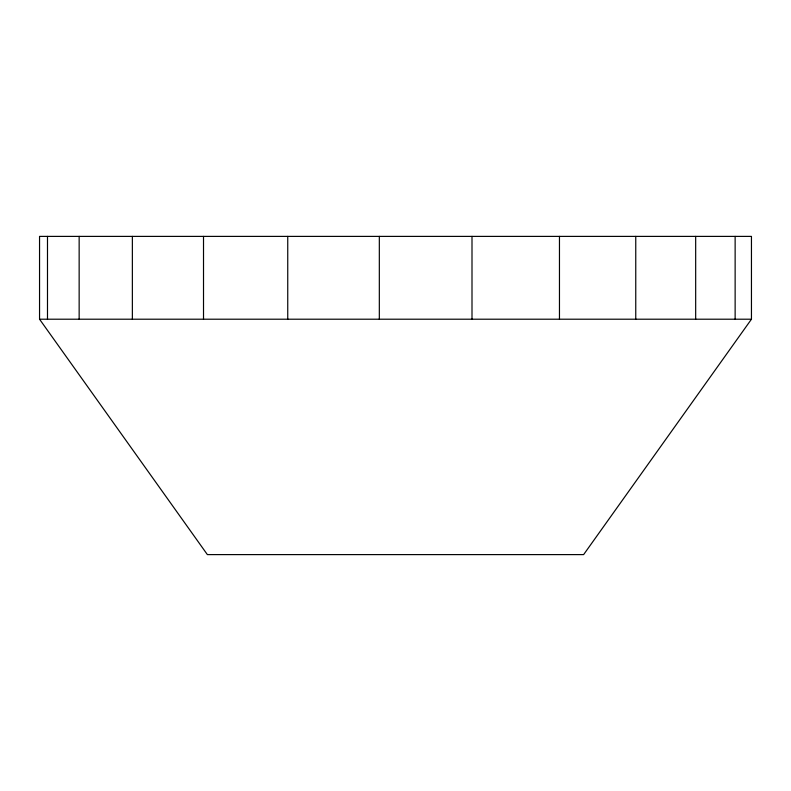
<?xml version="1.0" encoding="UTF-8"?>
<svg xmlns="http://www.w3.org/2000/svg" width="791" height="791" viewBox="0 0 791 791"><rect width="100%" height="100%" fill="white"/><g stroke="black" fill="none" stroke-linecap="round" stroke-linejoin="round"><path stroke-width="1.19" d="M751.45 319.208L583.62 554.61L207.38 554.61L39.55 319.208L39.55 236.39L751.45 236.39L751.45 319.208L39.55 319.208M735.136 236.39L735.136 319.208M695.675 236.39L695.675 319.208M635.756 236.39L635.756 319.208M559.464 236.39L559.464 319.208M472 236.39L472 319.208M379.324 236.39L379.324 319.208M287.746 236.39L287.746 319.208M203.514 236.39L203.514 319.208M132.364 236.39L132.364 319.208M79.149 236.39L79.149 319.208M47.49 236.39L47.49 319.208"/></g></svg>
